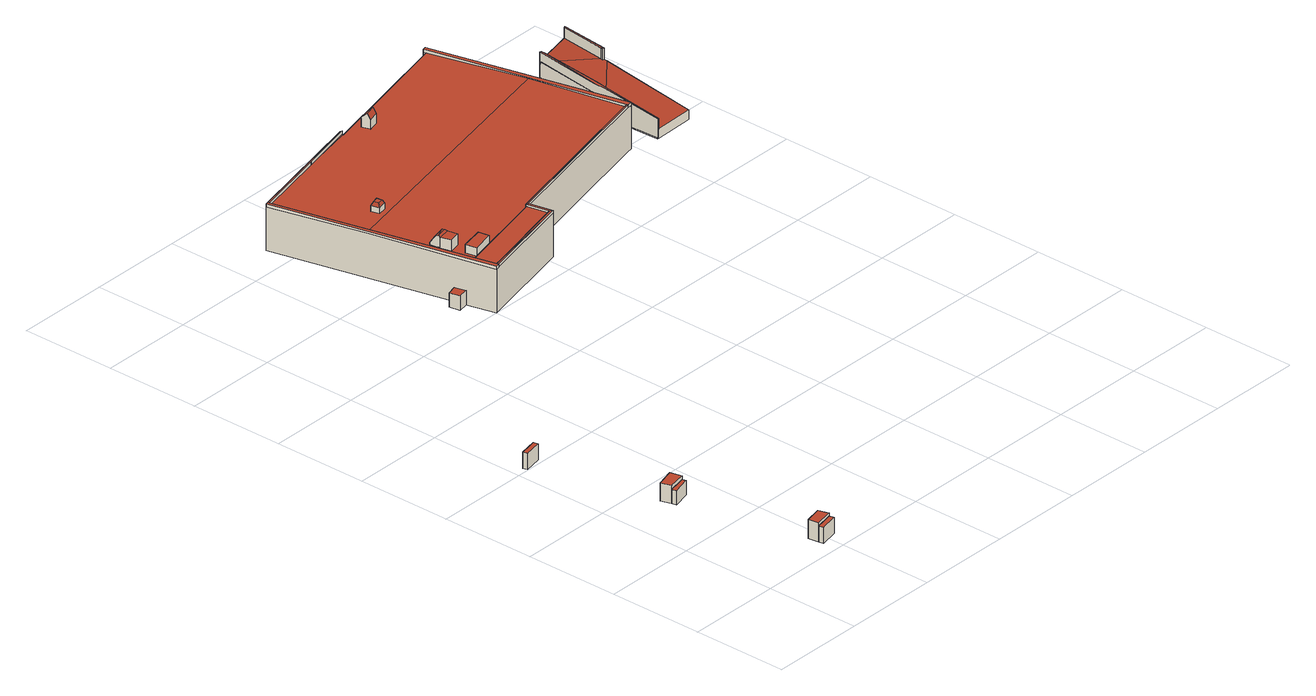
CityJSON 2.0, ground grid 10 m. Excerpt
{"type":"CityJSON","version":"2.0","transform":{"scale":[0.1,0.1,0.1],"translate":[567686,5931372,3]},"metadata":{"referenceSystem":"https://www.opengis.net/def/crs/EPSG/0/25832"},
"CityObjects":{
"building1":{"type":"Building","attributes":{"Grundfläche 2D":"0.956913","Grundhöhe NN":"4.838"},"geometry":[{"type":"Solid","lod":"3","boundaries":[[[[0,1,2,3]],[[4,5,3,2]],[[5,6,0,3]],[[6,7,1,0]],[[7,4,2,1]],[[7,6,5,4]]]],"semantics":{"surfaces":[{"type":"RoofSurface"},{"type":"WallSurface"},{"type":"GroundSurface"}],"values":[[0,1,1,1,1,2]]}}]},
"building2":{"type":"Building","attributes":{"Grundfläche 2D":"2.197586","Grundhöhe NN":"4.809"},"geometry":[{"type":"Solid","lod":"3","boundaries":[[[[8,9,10,11]],[[12,4,11,10]],[[4,7,8,11]],[[7,13,9,8]],[[13,12,10,9]],[[13,7,4,12]]]],"semantics":{"surfaces":[{"type":"RoofSurface"},{"type":"WallSurface"},{"type":"GroundSurface"}],"values":[[0,1,1,1,1,2]]}}]},
"building3":{"type":"Building","attributes":{"Grundfläche 2D":"0.880589","Grundhöhe NN":"4.609"},"geometry":[{"type":"Solid","lod":"3","boundaries":[[[[14,15,16,17]],[[18,19,16,15]],[[19,20,17,16]],[[20,21,14,17]],[[21,18,15,14]],[[18,21,20,19]]]],"semantics":{"surfaces":[{"type":"RoofSurface"},{"type":"WallSurface"},{"type":"GroundSurface"}],"values":[[0,1,1,1,1,2]]}}]},
"building4":{"type":"Building","attributes":{"Grundfläche 2D":"2.243417","Grundhöhe NN":"4.592"},"geometry":[{"type":"Solid","lod":"3","boundaries":[[[[22,23,24,25]],[[26,19,25,24]],[[19,18,22,25]],[[18,27,23,22]],[[27,26,24,23]],[[27,18,19,26]]]],"semantics":{"surfaces":[{"type":"RoofSurface"},{"type":"WallSurface"},{"type":"GroundSurface"}],"values":[[0,1,1,1,1,2]]}}]},
"building5":{"type":"Building","attributes":{"Grundfläche 2D":"1.025588","Grundhöhe NN":"4.112"},"geometry":[{"type":"Solid","lod":"3","boundaries":[[[[28,29,30,31]],[[32,33,31,30]],[[33,34,28,31]],[[34,35,29,28]],[[35,32,30,29]],[[35,34,33,32]]]],"semantics":{"surfaces":[{"type":"RoofSurface"},{"type":"WallSurface"},{"type":"GroundSurface"}],"values":[[0,1,1,1,1,2]]}}]},
"building6":{"type":"Building","attributes":{"Grundfläche 2D":"668.304499","Grundhöhe NN":"3.396"},"children":["building6-1","building6-2","building6-3","building6-4","building6-5","building6-6","building6-7","building6-8","building6-9"],"geometry":[{"type":"MultiSurface","lod":"3","boundaries":[[[36,37,38,39,40,41]],[[42,43,44,45]],[[46,47,48,49,50,51,52]],[[53,54,55,56,47,46,57,58,59,60]],[[61,62,63,64,53,60,59,65,66,67]],[[68,66,65]],[[61,67,69,70,71,72,63,62]],[[73,74,75,76]],[[77,51,37,36]],[[54,38,42,45,55]],[[54,53,38]],[[38,53,64,39]],[[78,41,40,63]],[[78,79,77,36,41]],[[45,44,56,55]],[[76,75,80,81]],[[73,76,81,82]],[[74,73,82,83]],[[74,83,84,77,79,78,85,80,75]],[[86,52,51,77,84,87]],[[46,52,86,88]],[[89,58,57,46,88,90]],[[65,59,58,89,91]],[[68,65,91,92]],[[66,68,92,93]],[[67,66,93,94]],[[69,67,94,95]],[[70,69,95,96]],[[71,70,96,97]],[[78,63,72,71,97,98,99,85]],[[85,99,98,97,96,95,94,93,92,91,89,90,88,86,87,84,83,82,81,80]]],"semantics":{"surfaces":[{"type":"RoofSurface"},{"type":"WallSurface"},{"type":"GroundSurface"}],"values":[0,0,0,0,0,0,0,0,1,1,1,1,1,1,1,1,1,1,1,1,1,1,1,1,1,1,1,1,1,1,2]}}]},
"building6-1":{"type":"BuildingInstallation","parents":["building6"],"geometry":[{"type":"MultiSurface","lod":"3","boundaries":[[[100,101,102,103]],[[104,105,103,102]],[[105,106,100,103]],[[107,104,102,101]]],"semantics":{"surfaces":[{"type":"RoofSurface"},{"type":"WallSurface"}],"values":[0,1,1,1]}}]},
"building6-2":{"type":"BuildingInstallation","parents":["building6"],"geometry":[{"type":"MultiSurface","lod":"3","boundaries":[[[108,109,110,111,112,113]],[[108,68,66,60,114,110,109]],[[57,58,112,111]],[[59,65,113,112,58]],[[68,108,113,65]]],"semantics":{"surfaces":[{"type":"RoofSurface"},{"type":"WallSurface"}],"values":[0,1,1,1,1]}}]},
"building6-3":{"type":"BuildingInstallation","parents":["building6"],"geometry":[{"type":"MultiSurface","lod":"3","boundaries":[[[115,116,101,100]],[[116,115,117]],[[116,117,118]],[[119,118,117,120]],[[115,100,106,121,120,117]],[[121,122,119,120]],[[122,123,124,107,101,116,118,119]]],"semantics":{"surfaces":[{"type":"RoofSurface"},{"type":"WallSurface"}],"values":[0,0,0,0,1,1,1]}}]},
"building6-4":{"type":"BuildingInstallation","parents":["building6"],"geometry":[{"type":"MultiSurface","lod":"3","boundaries":[[[125,126,127,128]],[[129,125,128,130]],[[131,132,130,128,127]],[[129,130,132,133]],[[129,133,134,126,125]],[[134,131,127,126]]],"semantics":{"surfaces":[{"type":"RoofSurface"},{"type":"WallSurface"}],"values":[0,0,1,1,1,1]}}]},
"building6-5":{"type":"BuildingInstallation","parents":["building6"],"geometry":[{"type":"MultiSurface","lod":"3","boundaries":[[[135,136,137,138]],[[135,138,139,140]],[[141,142,137,136]],[[141,140,139,142]],[[136,135,143,144]],[[141,136,144,145]],[[140,141,145,146]],[[135,140,146,143]]],"semantics":{"surfaces":[{"type":"RoofSurface"},{"type":"WallSurface"}],"values":[0,0,0,0,1,1,1,1]}}]},
"building6-6":{"type":"BuildingInstallation","parents":["building6"],"geometry":[{"type":"MultiSurface","lod":"3","boundaries":[[[110,147,111]],[[148,147,110]],[[149,147,148]],[[149,150,151,147]],[[152,151,150]],[[152,38,37,151]],[[148,110,114,153]],[[56,44,43,150,149,148,153]],[[150,43,42,38,152]],[[51,52,151,37]],[[52,46,147,151]],[[46,57,111,147]]],"semantics":{"surfaces":[{"type":"RoofSurface"},{"type":"WallSurface"}],"values":[0,0,0,0,0,0,1,1,1,1,1,1]}}]},
"building6-7":{"type":"BuildingInstallation","parents":["building6"],"geometry":[{"type":"MultiSurface","lod":"3","boundaries":[[[154,155,156,157]],[[157,156,158,159]],[[159,160,154,157]],[[155,154,160,161]],[[156,155,161,158]]],"semantics":{"surfaces":[{"type":"RoofSurface"},{"type":"WallSurface"}],"values":[0,1,1,1,1]}}]},
"building6-8":{"type":"BuildingInstallation","parents":["building6"],"geometry":[{"type":"MultiSurface","lod":"3","boundaries":[[[40,39,162,163,164,165,166,167]],[[64,62,162,39]],[[162,62,61,163]],[[70,165,164,163,61,69]],[[70,71,166,165]],[[71,72,63,40,167,166]]],"semantics":{"surfaces":[{"type":"RoofSurface"},{"type":"WallSurface"}],"values":[0,1,1,1,1,1]}}]},
"building6-9":{"type":"BuildingInstallation","parents":["building6"],"geometry":[{"type":"MultiSurface","lod":"3","boundaries":[[[142,139,138,137]]],"semantics":{"surfaces":[{"type":"RoofSurface"}],"values":[0]}}]},
"building7":{"type":"Building","attributes":{"Grundfläche 2D":"72.102664","Grundhöhe NN":"3.637"},"children":["building7-1","building7-2"],"geometry":[{"type":"MultiSurface","lod":"3","boundaries":[[[168,169,170]],[[171,172,173,174,175,168,176,177]],[[178,169,168,175,174,173,179]],[[180,181,182,183]],[[180,183,184]],[[180,184,185]],[[172,171,177,186,187,188]],[[184,183,182,189,190]],[[185,184,190,191]],[[181,180,185,191,192]],[[193,170,169,178,179,194,195]],[[170,193,189,182,181,192,196,197,177,176,168]],[[198,199,194,179,173,172]],[[200,188,187,201,202]],[[201,203,204,202]],[[188,200,198,172]],[[203,197,196,204]],[[190,189,193,195,194,199,198,200,202,204,196,192,191]]],"semantics":{"surfaces":[{"type":"RoofSurface"},{"type":"WallSurface"},{"type":"GroundSurface"}],"values":[0,0,0,0,0,0,0,1,1,1,1,1,1,1,1,1,1,2]}}]},
"building7-1":{"type":"BuildingInstallation","parents":["building7"],"geometry":[{"type":"MultiSurface","lod":"3","boundaries":[[[205,206,207,208,209]],[[208,207,210,211,212,213,214]],[[210,215,211]],[[206,205,170,168,176,177,197,203,186,215,210,207]],[[216,214,213,212,211,187,217,171,218]],[[169,209,208,214,216,175]],[[170,205,209,169]],[[211,215,186,203,201,187]]],"semantics":{"surfaces":[{"type":"RoofSurface"},{"type":"WallSurface"}],"values":[0,0,0,1,1,1,1,1]}}]},
"building7-2":{"type":"BuildingInstallation","parents":["building7"],"geometry":[{"type":"MultiSurface","lod":"3","boundaries":[[[219,220,221]],[[222,219,221,223]],[[224,173,221,220]],[[173,179,223,221]],[[179,178,222,223]],[[178,174,219,222]],[[220,219,174,224]]],"semantics":{"surfaces":[{"type":"RoofSurface"},{"type":"WallSurface"}],"values":[0,0,1,1,1,1,1]}}]}
},
"vertices":[
[93,4,35],[92,9,35],[73,5,35],[74,0,35],[73,5,18],[74,0,18],[93,4,18],[92,9,18],
[92,9,38],[89,20,38],[71,16,38],[73,5,38],[71,16,18],[89,20,18],
[59,151,31],[58,155,31],[39,151,31],[40,146,31],[58,155,16],[39,151,16],[40,146,16],[59,151,16],
[58,155,35],[55,167,35],[36,162,35],[39,151,35],[36,162,16],[55,167,16],
[24,297,28],[23,302,28],[4,298,28],[5,293,28],[4,298,11],[5,293,11],[24,297,11],[23,302,11],
[201,500,53],[205,501,53],[205,503,53],[151,727,53],[151,729,53],[147,728,53],[205,503,51],[305,527,51],[300,550,51],[199,526,51],[303,550,50],[300,548,50],[305,527,50],[213,505,50],[205,503,50],[205,501,50],[308,525,50],[175,629,52],[176,624,52],[199,526,50],[300,550,50],[491,594,50],[496,595,50],[472,694,52],[468,693,52],[229,745,50],[228,745,50],[151,729,50],[151,727,50],[447,798,50],[444,794,50],[287,757,50],[443,797,50],[287,759,50],[288,759,50],[287,760,50],[286,760,50],[183,528,19],[194,530,19],[191,542,19],[181,539,19],[201,500,50],[147,728,50],[170,628,52],[191,542,4],[181,539,4],[183,528,4],[194,530,4],[201,500,4],[147,728,4],[308,525,4],[205,501,4],[303,550,4],[496,595,4],[491,594,4],[447,798,4],[443,797,4],[444,794,4],[287,757,4],[287,759,4],[288,759,4],[287,760,4],[286,760,4],[151,729,4],
[208,564,62],[195,562,62],[198,551,62],[210,554,62],[198,551,50],[210,554,50],[208,564,51],[195,562,51],
[443,797,53],[444,794,53],[491,596,53],[491,594,53],[496,595,53],[447,798,53],[491,596,50],
[207,567,63],[195,564,63],[207,570,62],[194,567,62],[193,573,53],[205,576,53],[205,576,51],[193,573,51],[194,567,51],[195,564,51],
[321,751,66],[319,757,60],[308,754,60],[310,748,66],[322,748,60],[311,745,60],[308,754,50],[311,745,50],[322,748,50],[319,757,50],
[201,650,58],[203,641,58],[204,643,62],[203,648,62],[209,650,62],[210,652,58],[212,643,58],[210,644,62],[201,650,51],[203,641,52],[212,643,52],[210,652,51],
[303,550,53],[300,551,53],[300,550,53],[305,527,53],[308,525,53],[213,505,53],[300,551,50],
[230,534,59],[228,545,59],[204,540,59],[207,528,59],[204,540,50],[207,528,50],[230,534,50],[228,545,50],
[228,745,53],[229,745,53],[287,759,53],[288,759,53],[287,760,53],[286,760,53],
[517,721,36],[519,722,36],[517,722,36],[522,648,25],[564,683,31],[564,686,31],[562,688,32],[519,719,36],[519,659,27],[520,646,25],[561,731,37],[563,732,37],[510,659,22],[519,659,19],[517,721,19],[508,720,22],[504,720,19],[506,658,19],[522,586,16],[524,586,16],[566,587,16],[517,721,6],[504,720,6],[506,658,6],[519,659,6],[517,722,6],[563,732,6],[519,722,6],[520,646,6],[520,646,7],[564,683,6],[564,686,6],[566,587,6],[524,586,7],[524,586,6],[522,586,7],[522,586,6],
[517,722,46],[517,721,46],[519,659,37],[519,719,46],[519,722,46],[520,646,36],[524,586,27],[522,648,36],[522,655,37],[522,660,38],[522,586,27],[522,660,27],[522,643,25],[522,655,26],
[562,688,43],[562,686,43],[564,686,43],[561,731,48],[563,732,48],[562,686,31]
]}
